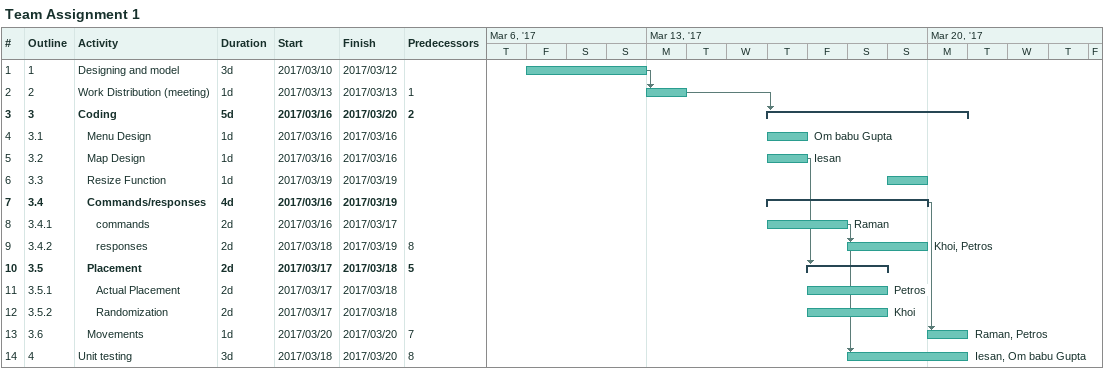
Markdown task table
Team Assignment 1

| ID | WBS | Task | Duration | Start | Finish | Predecessors | Resources |
|---|---|---|---|---|---|---|---|
| 1 | 1 | Designing and model | 3d | 2017-03-10 | 2017-03-12 |  |  |
| 2 | 2 | Work Distribution (meeting) | 1d | 2017-03-13 | 2017-03-13 | 1 |  |
| 3 | 3 | **Coding** | 5d | 2017-03-16 | 2017-03-20 | 2 |  |
| 4 | 3.1 | Menu Design | 1d | 2017-03-16 | 2017-03-16 |  | Om babu Gupta |
| 5 | 3.2 | Map Design | 1d | 2017-03-16 | 2017-03-16 |  | Iesan |
| 6 | 3.3 | Resize Function | 1d | 2017-03-19 | 2017-03-19 |  |  |
| 7 | 3.4 | **Commands/responses** | 4d | 2017-03-16 | 2017-03-19 |  |  |
| 8 | 3.4.1 | commands | 2d | 2017-03-16 | 2017-03-17 |  | Raman |
| 9 | 3.4.2 | responses | 2d | 2017-03-18 | 2017-03-19 | 8 | Khoi, Petros |
| 10 | 3.5 | **Placement** | 2d | 2017-03-17 | 2017-03-18 | 5 |  |
| 11 | 3.5.1 | Actual Placement | 2d | 2017-03-17 | 2017-03-18 |  | Petros |
| 12 | 3.5.2 | Randomization | 2d | 2017-03-17 | 2017-03-18 |  | Khoi |
| 13 | 3.6 | Movements | 1d | 2017-03-20 | 2017-03-20 | 7 | Raman, Petros |
| 14 | 4 | Unit testing | 3d | 2017-03-18 | 2017-03-20 | 8 | Iesan, Om babu Gupta |
